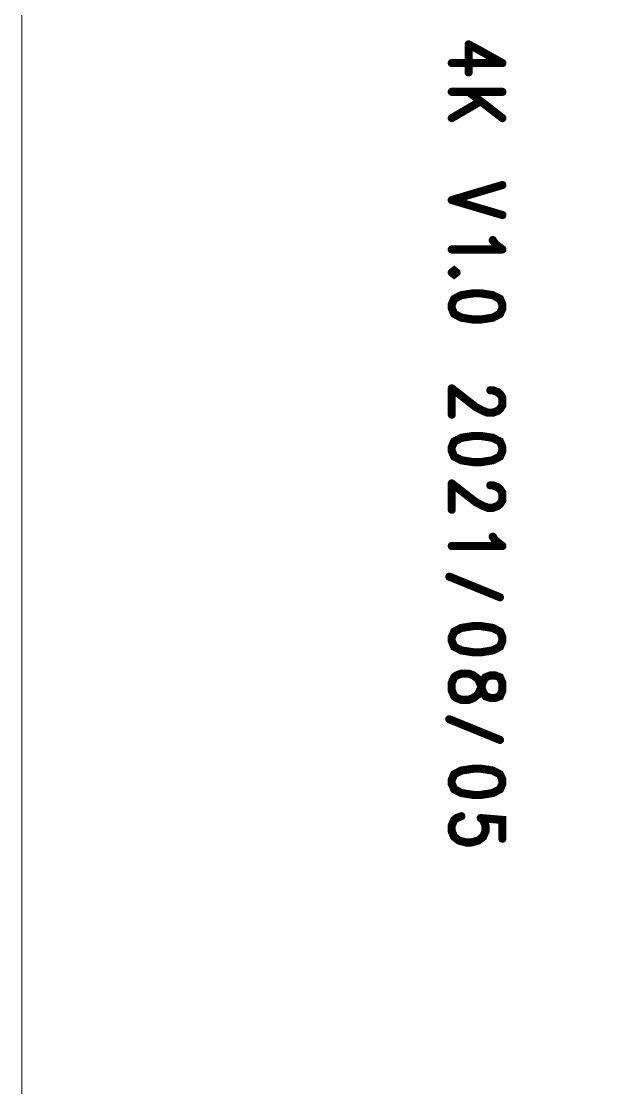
# Model space of a CAD drawing. Header units: millimetres. Extents: x 2260 to 2572, y -21 to 200.
# Drawn here: x 2421.63 to 2434.37, y 85.17 to 108.73 of the extents above; entities that cross this region are included whole.
import ezdxf

# ---------------------------------------------------------------- set-up
doc = ezdxf.new("R2010")
doc.units = ezdxf.units.MM
doc.layers.get('0').update_dxf_attribs({"lineweight": 18})
doc.layers.add('01', color=1, linetype='Continuous', lineweight=18)
doc.layers.add('TO', color=1, linetype='Continuous', lineweight=18)

# ---------------------------------------------------------------- blocks, each defined once
blk = doc.blocks.new('PAD_R1')
blk.add_lwpolyline([(0.25, 0, 0.5, 0.5, 1), (-0.25, 0, 0.5, 0.5, 1)], format="xyseb", close=True)

msp = doc.modelspace()

# ---------------------------------------------------------------- linework, layer by layer
at = {"layer": '01'}
msp.add_lwpolyline([(2447.137, 61.929, 0.02, 0.02, -0.414219), (2446.837, 61.629, 0.02, 0.02, 0), (2421.938, 61.629, 0.02, 0.02, -0.414219), (2421.638, 61.929, 0.02, 0.02, 0), (2421.638, 141.291, 0.02, 0.02, -0.414219), (2421.938, 141.591, 0.02, 0.02, 0), (2446.837, 141.591, 0.02, 0.02, -0.414219), (2447.137, 141.291, 0.02, 0.02, 0)], format="xyseb", close=True, dxfattribs=at)
at = {"layer": 'TO'}
for points in [[(2432.263, 107.804, 0.18, 0.18, 0), (2431.516, 108.218, 0.18, 0.18, 0)], [(2431.516, 108.218, 0.18, 0.18, 0), (2431.516, 107.597, 0.18, 0.18, 0)], [(2432.263, 107.804, 0.18, 0.18, 0), (2431.143, 107.804, 0.18, 0.18, 0)], [(2432.263, 107.168, 0.18, 0.18, 0), (2431.143, 107.168, 0.18, 0.18, 0)], [(2432.263, 106.588, 0.18, 0.18, 0), (2431.516, 107.168, 0.18, 0.18, 0)], [(2431.783, 106.961, 0.18, 0.18, 0), (2431.143, 106.588, 0.18, 0.18, 0)], [(2432.263, 105.11, 0.18, 0.18, 0), (2431.143, 104.778, 0.18, 0.18, 0)], [(2432.263, 104.447, 0.18, 0.18, 0), (2431.143, 104.778, 0.18, 0.18, 0)], [(2432.049, 103.894, 0.18, 0.18, 0), (2432.103, 103.811, 0.18, 0.18, 0), (2432.263, 103.687, 0.18, 0.18, 0)], [(2432.263, 103.687, 0.18, 0.18, 0), (2431.143, 103.687, 0.18, 0.18, 0)], [(2431.249, 103.178, 0.18, 0.18, 0), (2431.196, 103.22, 0.18, 0.18, 0), (2431.143, 103.178, 0.18, 0.18, 0)], [(2431.143, 103.178, 0.18, 0.18, 0), (2431.196, 103.137, 0.18, 0.18, 0), (2431.249, 103.178, 0.18, 0.18, 0)], [(2431.996, 100.577, 0.18, 0.18, 0), (2432.049, 100.577, 0.18, 0.18, 0), (2432.156, 100.536, 0.18, 0.18, 0), (2432.209, 100.494, 0.18, 0.18, 0), (2432.263, 100.411, 0.18, 0.18, 0), (2432.263, 100.246, 0.18, 0.18, 0), (2432.209, 100.163, 0.18, 0.18, 0), (2432.156, 100.121, 0.18, 0.18, 0), (2432.049, 100.08, 0.18, 0.18, 0), (2431.943, 100.08, 0.18, 0.18, 0), (2431.836, 100.121, 0.18, 0.18, 0), (2431.676, 100.204, 0.18, 0.18, 0), (2431.143, 100.618, 0.18, 0.18, 0)], [(2431.143, 100.618, 0.18, 0.18, 0), (2431.143, 100.038, 0.18, 0.18, 0)], [(2431.996, 98.477, 0.18, 0.18, 0), (2432.049, 98.477, 0.18, 0.18, 0), (2432.156, 98.436, 0.18, 0.18, 0), (2432.209, 98.394, 0.18, 0.18, 0), (2432.263, 98.311, 0.18, 0.18, 0), (2432.263, 98.146, 0.18, 0.18, 0), (2432.209, 98.063, 0.18, 0.18, 0), (2432.156, 98.021, 0.18, 0.18, 0), (2432.049, 97.98, 0.18, 0.18, 0), (2431.943, 97.98, 0.18, 0.18, 0), (2431.836, 98.021, 0.18, 0.18, 0), (2431.676, 98.104, 0.18, 0.18, 0), (2431.143, 98.518, 0.18, 0.18, 0)], [(2431.143, 98.518, 0.18, 0.18, 0), (2431.143, 97.938, 0.18, 0.18, 0)], [(2432.049, 97.344, 0.18, 0.18, 0), (2432.103, 97.261, 0.18, 0.18, 0), (2432.263, 97.137, 0.18, 0.18, 0)], [(2432.263, 97.137, 0.18, 0.18, 0), (2431.143, 97.137, 0.18, 0.18, 0)], [(2432.209, 96.004, 0.18, 0.18, 0), (2431.089, 96.46, 0.18, 0.18, 0)], [(2432.209, 92.854, 0.18, 0.18, 0), (2431.089, 93.31, 0.18, 0.18, 0)], [(2431.783, 91.127, 0.18, 0.18, 0), (2431.836, 91.086, 0.18, 0.18, 0), (2431.889, 90.961, 0.18, 0.18, 0), (2431.889, 90.837, 0.18, 0.18, 0), (2431.836, 90.713, 0.18, 0.18, 0), (2431.729, 90.63, 0.18, 0.18, 0), (2431.569, 90.588, 0.18, 0.18, 0), (2431.463, 90.588, 0.18, 0.18, 0), (2431.303, 90.63, 0.18, 0.18, 0), (2431.196, 90.713, 0.18, 0.18, 0), (2431.143, 90.837, 0.18, 0.18, 0), (2431.143, 90.961, 0.18, 0.18, 0), (2431.196, 91.086, 0.18, 0.18, 0), (2431.249, 91.127, 0.18, 0.18, 0), (2431.356, 91.168, 0.18, 0.18, 0)], [(2432.263, 90.671, 0.18, 0.18, 0), (2432.263, 91.086, 0.18, 0.18, 0), (2431.783, 91.127, 0.18, 0.18, 0)]]:
    msp.add_lwpolyline(points, format="xyseb", dxfattribs=at)
for points in [[(2432.263, 102.47, 0.18, 0.18, 0), (2432.209, 102.594, 0.18, 0.18, 0), (2432.049, 102.677, 0.18, 0.18, 0), (2431.783, 102.718, 0.18, 0.18, 0), (2431.623, 102.718, 0.18, 0.18, 0), (2431.356, 102.677, 0.18, 0.18, 0), (2431.196, 102.594, 0.18, 0.18, 0), (2431.143, 102.47, 0.18, 0.18, 0), (2431.143, 102.387, 0.18, 0.18, 0), (2431.196, 102.263, 0.18, 0.18, 0), (2431.356, 102.18, 0.18, 0.18, 0), (2431.623, 102.138, 0.18, 0.18, 0), (2431.783, 102.138, 0.18, 0.18, 0), (2432.049, 102.18, 0.18, 0.18, 0), (2432.209, 102.263, 0.18, 0.18, 0), (2432.263, 102.387, 0.18, 0.18, 0)], [(2432.263, 99.32, 0.18, 0.18, 0), (2432.209, 99.444, 0.18, 0.18, 0), (2432.049, 99.527, 0.18, 0.18, 0), (2431.783, 99.568, 0.18, 0.18, 0), (2431.623, 99.568, 0.18, 0.18, 0), (2431.356, 99.527, 0.18, 0.18, 0), (2431.196, 99.444, 0.18, 0.18, 0), (2431.143, 99.32, 0.18, 0.18, 0), (2431.143, 99.237, 0.18, 0.18, 0), (2431.196, 99.113, 0.18, 0.18, 0), (2431.356, 99.03, 0.18, 0.18, 0), (2431.623, 98.988, 0.18, 0.18, 0), (2431.783, 98.988, 0.18, 0.18, 0), (2432.049, 99.03, 0.18, 0.18, 0), (2432.209, 99.113, 0.18, 0.18, 0), (2432.263, 99.237, 0.18, 0.18, 0)], [(2432.263, 95.12, 0.18, 0.18, 0), (2432.209, 95.244, 0.18, 0.18, 0), (2432.049, 95.327, 0.18, 0.18, 0), (2431.783, 95.368, 0.18, 0.18, 0), (2431.623, 95.368, 0.18, 0.18, 0), (2431.356, 95.327, 0.18, 0.18, 0), (2431.196, 95.244, 0.18, 0.18, 0), (2431.143, 95.12, 0.18, 0.18, 0), (2431.143, 95.037, 0.18, 0.18, 0), (2431.196, 94.913, 0.18, 0.18, 0), (2431.356, 94.83, 0.18, 0.18, 0), (2431.623, 94.788, 0.18, 0.18, 0), (2431.783, 94.788, 0.18, 0.18, 0), (2432.049, 94.83, 0.18, 0.18, 0), (2432.209, 94.913, 0.18, 0.18, 0), (2432.263, 95.037, 0.18, 0.18, 0)], [(2432.263, 94.111, 0.18, 0.18, 0), (2432.209, 94.236, 0.18, 0.18, 0), (2432.103, 94.277, 0.18, 0.18, 0), (2431.996, 94.277, 0.18, 0.18, 0), (2431.889, 94.236, 0.18, 0.18, 0), (2431.836, 94.153, 0.18, 0.18, 0), (2431.783, 93.987, 0.18, 0.18, 0), (2431.729, 93.863, 0.18, 0.18, 0), (2431.623, 93.78, 0.18, 0.18, 0), (2431.516, 93.738, 0.18, 0.18, 0), (2431.356, 93.738, 0.18, 0.18, 0), (2431.249, 93.78, 0.18, 0.18, 0), (2431.196, 93.821, 0.18, 0.18, 0), (2431.143, 93.946, 0.18, 0.18, 0), (2431.143, 94.111, 0.18, 0.18, 0), (2431.196, 94.236, 0.18, 0.18, 0), (2431.249, 94.277, 0.18, 0.18, 0), (2431.356, 94.318, 0.18, 0.18, 0), (2431.516, 94.318, 0.18, 0.18, 0), (2431.623, 94.277, 0.18, 0.18, 0), (2431.729, 94.194, 0.18, 0.18, 0), (2431.783, 94.07, 0.18, 0.18, 0), (2431.836, 93.904, 0.18, 0.18, 0), (2431.889, 93.821, 0.18, 0.18, 0), (2431.996, 93.78, 0.18, 0.18, 0), (2432.103, 93.78, 0.18, 0.18, 0), (2432.209, 93.821, 0.18, 0.18, 0), (2432.263, 93.946, 0.18, 0.18, 0)], [(2432.263, 91.97, 0.18, 0.18, 0), (2432.209, 92.094, 0.18, 0.18, 0), (2432.049, 92.177, 0.18, 0.18, 0), (2431.783, 92.218, 0.18, 0.18, 0), (2431.623, 92.218, 0.18, 0.18, 0), (2431.356, 92.177, 0.18, 0.18, 0), (2431.196, 92.094, 0.18, 0.18, 0), (2431.143, 91.97, 0.18, 0.18, 0), (2431.143, 91.887, 0.18, 0.18, 0), (2431.196, 91.763, 0.18, 0.18, 0), (2431.356, 91.68, 0.18, 0.18, 0), (2431.623, 91.638, 0.18, 0.18, 0), (2431.783, 91.638, 0.18, 0.18, 0), (2432.049, 91.68, 0.18, 0.18, 0), (2432.209, 91.763, 0.18, 0.18, 0), (2432.263, 91.887, 0.18, 0.18, 0)]]:
    msp.add_lwpolyline(points, format="xyseb", close=True, dxfattribs=at)

# ---------------------------------------------------------------- block references
at = {"layer": 'TO', "xscale": 0.18, "yscale": 0.18, "rotation": 270}
for p in [(2431.516, 108.218), (2431.516, 108.218), (2431.143, 107.804), (2432.263, 107.804), (2432.263, 107.804), (2431.516, 107.597), (2431.143, 107.168), (2431.516, 107.168), (2432.263, 107.168), (2431.783, 106.961), (2431.143, 106.588), (2432.263, 106.588), (2432.263, 105.11), (2431.143, 104.778), (2431.143, 104.778), (2432.263, 104.447), (2432.049, 103.894), (2431.143, 103.687), (2432.263, 103.687), (2432.263, 103.687), (2431.143, 103.178), (2431.143, 103.178), (2431.249, 103.178), (2431.249, 103.178), (2431.143, 100.618), (2431.143, 100.618), (2431.996, 100.577), (2431.143, 100.038), (2431.143, 98.518), (2431.143, 98.518), (2431.996, 98.477), (2431.143, 97.938), (2432.049, 97.344), (2431.143, 97.137), (2432.263, 97.137), (2432.263, 97.137), (2431.089, 96.46), (2432.209, 96.004), (2431.089, 93.31), (2432.209, 92.854), (2431.356, 91.168), (2431.783, 91.127), (2431.783, 91.127), (2432.263, 90.671)]:
    msp.add_blockref('PAD_R1', p, dxfattribs=at)

doc.saveas('drawing.dxf')
